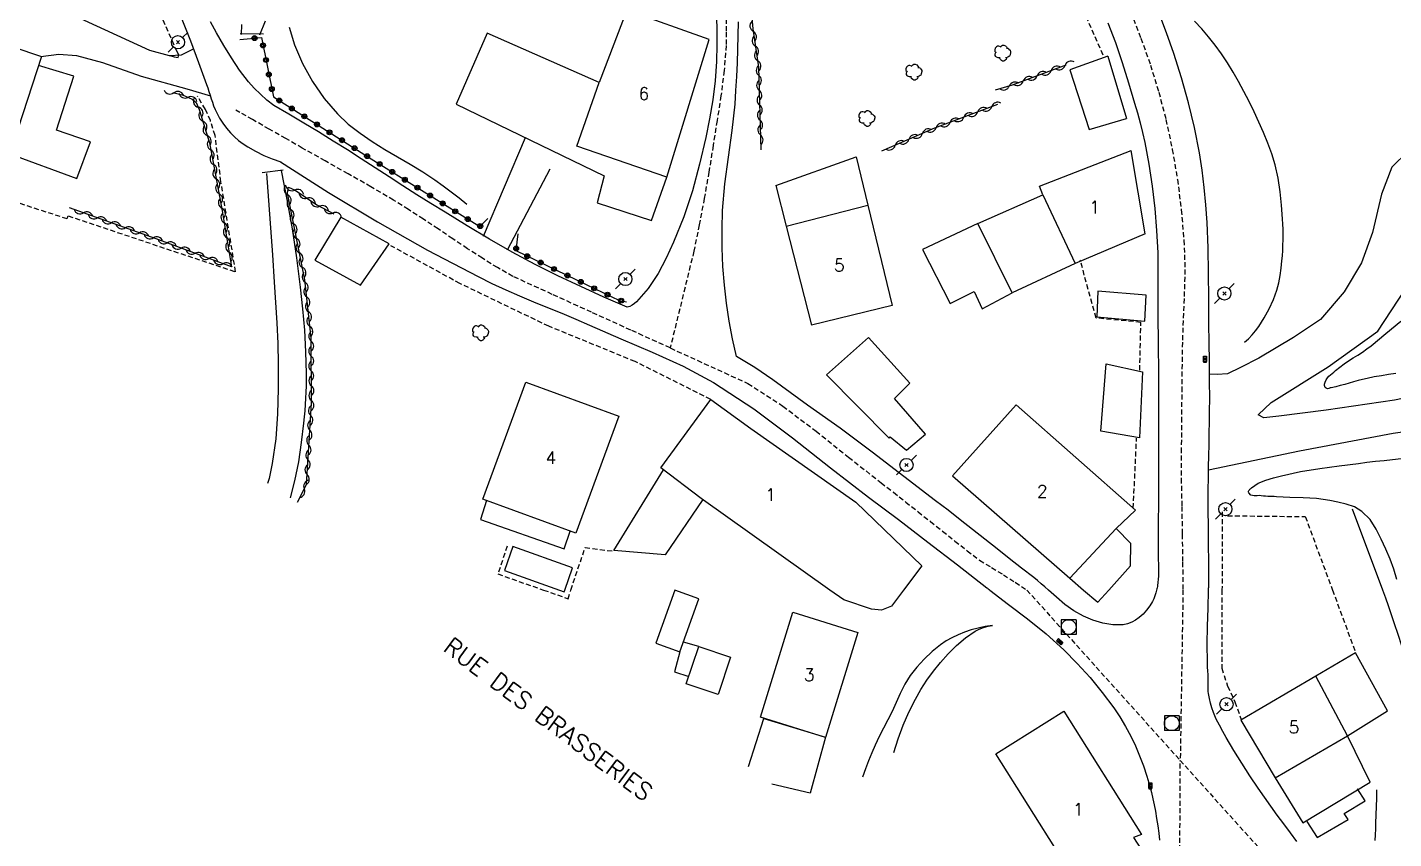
# Model space of a CAD drawing. Header units: millimetres. Extents: x 176000 to 177001, y 163000 to 164001.
# Drawn here: x 176378.6 to 176516.6, y 163645.9 to 163727.8 of the extents above; entities that cross this region are included whole.
import ezdxf
from ezdxf.enums import TextEntityAlignment as Align

# ---------------------------------------------------------------- set-up
doc = ezdxf.new("R2010")
doc.units = ezdxf.units.MM
doc.linetypes.add('DASHED', pattern=[0.75, 0.5, -0.25])
doc.layers.get('0').update_dxf_attribs({"linetype": 'CONTINUOUS'})
for name, color, linetype in [('W0001', 6, 'DASHED'), ('W0008', 7, 'CONTINUOUS'), ('W0014', 7, 'CONTINUOUS'), ('W0017', 7, 'CONTINUOUS'), ('W0071', 7, 'CONTINUOUS'), ('W0101', 7, 'CONTINUOUS'), ('W0104', 1, 'CONTINUOUS'), ('W0112', 1, 'DASHED'), ('W0120', 7, 'CONTINUOUS'), ('W0211', 2, 'CONTINUOUS'), ('W0214', 2, 'CONTINUOUS'), ('W0300', 7, 'CONTINUOUS'), ('W0310', 3, 'CONTINUOUS'), ('W0323', 7, 'CONTINUOUS'), ('W0401', 7, 'CONTINUOUS'), ('W0420', 7, 'CONTINUOUS'), ('W0473', 7, 'CONTINUOUS'), ('W0510', 5, 'CONTINUOUS'), ('W0989', 7, 'CONTINUOUS'), ('W0991', 7, 'CONTINUOUS')]:
    doc.layers.add(name, color=color, linetype=linetype)
doc.styles.get("Standard").update_dxf_attribs({"font": 'romans.shx', "width": 0.85})

# ---------------------------------------------------------------- blocks, each defined once
blk = doc.blocks.new('T473')
for p, q in [((-0.166667, 0.166667), (0.166667, -0.166667)), ((-0.166667, -0.166667), (0.166667, 0.166667)), ((0.500001, 0.500001), (1.000002, 1.000002)), ((-1.000002, -1.000002), (-0.500001, -0.500001))]:
    blk.add_line(p, q)
blk.add_ellipse((0, 0), major_axis=(0.471405, 0.471405), ratio=1, start_param=5.4977871438, end_param=11.780972451)
blk = doc.blocks.new('T401')
for p, q in [((-0.3, 0.3), (0, 0.3)), ((-0.3, -0.25), (-0.3, 0.3)), ((-0.3, 0.15), (0, 0.15)), ((-0.3, 0), (0, 0)), ((0, 0.3), (0, -0.25)), ((-0.3, -0.15), (0, -0.15)), ((-0.3, -0.25), (-0.3, -0.3)), ((-0.3, -0.3), (0, -0.3)), ((0, -0.3), (0, -0.25))]:
    blk.add_line(p, q)
blk = doc.blocks.new('T300')
for p, q in [((-0.8, 0.51), (-0.86, 0.34)), ((-0.86, 0.34), (-0.86, 0.17)), ((-0.86, 0.17), (-0.74, 0.06)), ((-0.69, 0.63), (-0.8, 0.51)), ((-0.8, -0.06), (-0.74, 0.06)), ((-0.74, 0.06), (-0.69, 0.11)), ((-0.57, 0.69), (-0.69, 0.63)), ((-0.46, 0.69), (-0.57, 0.69)), ((-0.29, 0.63), (-0.46, 0.69)), ((-0.29, 0.63), (-0.17, 0.74)), ((-0.23, 0.57), (-0.29, 0.63)), ((-0.17, 0.74), (-0.06, 0.8)), ((-0.06, 0.8), (0.06, 0.8)), ((0.06, 0.8), (0.23, 0.74)), ((0.23, 0.74), (0.34, 0.63)), ((0.34, 0.63), (0.4, 0.51)), ((0.46, 0.46), (0.34, 0.46)), ((0.4, 0.51), (0.4, 0.46)), ((0.57, 0.4), (0.46, 0.46)), ((0.57, 0.4), (0.69, 0.29)), ((0.69, 0.29), (0.74, 0.17)), ((0.74, 0.06), (0.69, -0.17)), ((0.74, 0.17), (0.74, 0.06)), ((-0.8, -0.17), (-0.8, -0.06)), ((-0.8, -0.23), (-0.8, -0.17)), ((-0.74, -0.34), (-0.8, -0.23)), ((-0.69, -0.4), (-0.74, -0.34)), ((-0.51, -0.46), (-0.69, -0.4)), ((-0.4, -0.46), (-0.51, -0.46)), ((-0.4, -0.46), (-0.34, -0.46)), ((-0.34, -0.46), (-0.34, -0.4)), ((-0.34, -0.51), (-0.34, -0.46)), ((-0.29, -0.63), (-0.34, -0.51)), ((-0.17, -0.74), (-0.29, -0.63)), ((-0.06, -0.8), (-0.17, -0.74)), ((0.06, -0.8), (-0.06, -0.8)), ((0.17, -0.74), (0.06, -0.8)), ((0.23, -0.69), (0.17, -0.74)), ((0.29, -0.46), (0.23, -0.46)), ((0.29, -0.63), (0.23, -0.69)), ((0.46, -0.4), (0.29, -0.46)), ((0.34, -0.51), (0.29, -0.63)), ((0.34, -0.51), (0.34, -0.46)), ((0.57, -0.34), (0.46, -0.4)), ((0.63, -0.29), (0.57, -0.34)), ((0.69, -0.17), (0.63, -0.29))]:
    blk.add_line(p, q)
blk = doc.blocks.new('T420')
for p, q in [((0.75, 0.75), (-0.75, 0.75)), ((-0.75, 0.75), (-0.75, -0.75)), ((0.75, 0.75), (0.75, -0.75)), ((0.75, -0.75), (-0.75, -0.75))]:
    blk.add_line(p, q)
blk.add_ellipse((0, 0), major_axis=(-0.53, 0.53), ratio=1, start_param=3.926991, end_param=10.210176)
blk = doc.blocks.new('t310o')
at = {"color": 0, "linetype": 'Continuous'}
for centre, start, end in [((-0.5, 0.38), 216.8699, 323.1304), ((0.5, -0.37), 36.8699, 143.1303)]:
    blk.add_arc(centre, 0.625, start, end, dxfattribs=at)
blk = doc.blocks.new('t323o')
at = {"color": 0, "linetype": 'Continuous'}
for radius in [0.25, 0.15]:
    blk.add_circle((0, 0), radius, dxfattribs=at)

msp = doc.modelspace()

# ---------------------------------------------------------------- linework, layer by layer
at = {"layer": 'W0001'}
for points in [[(176449.19, 163728.71), (176449.22, 163727.36), (176449.19, 163726.01), (176449.01, 163723.47), (176448.68, 163720.94), (176448.29, 163718.42), (176447.89, 163715.91), (176447.46, 163713.23), (176446.99, 163710.56), (176446.49, 163707.89), (176445.94, 163705.23), (176443.55, 163695.45)], [(176490.08, 163729.4), (176491.11, 163726.74), (176492.07, 163724.04), (176492.91, 163721.3), (176493.64, 163718.53), (176494.28, 163715.51), (176494.8, 163712.47), (176495.19, 163709.4), (176495.45, 163706.33), (176495.52, 163704.86), (176495.54, 163703.38), (176495.52, 163701.91), (176495.47, 163700.44), (176495.41, 163698.97), (176495.35, 163697.5), (176495.3, 163696.03), (176495.27, 163694.56), (176495.24, 163691.49), (176495.21, 163688.41), (176495.19, 163685.33), (176495.18, 163682.26), (176495.24, 163679.44), (176495.28, 163676.63), (176495.32, 163673.81), (176495.36, 163671)], [(176443.55, 163695.45), (176439.57, 163697.26), (176435.6, 163699.06), (176431.63, 163700.87), (176427.66, 163702.68), (176426.1, 163703.57), (176424.57, 163704.51), (176423.07, 163705.48), (176421.58, 163706.48), (176420.1, 163707.48), (176418.61, 163708.47), (176417.11, 163709.45), (176415.59, 163710.39), (176413.3, 163711.74), (176411, 163713.05), (176408.69, 163714.35), (176406.38, 163715.65), (176404.71, 163716.61), (176403.03, 163717.56), (176401.36, 163718.52), (176399.68, 163719.47)], [(176443.55, 163695.45), (176451.4, 163691.87), (176454.93, 163689.58), (176458.29, 163687.05), (176461.57, 163684.42), (176464.85, 163681.83), (176466.11, 163680.87), (176467.35, 163679.89), (176468.6, 163678.91), (176469.84, 163677.92), (176471.07, 163676.94), (176472.31, 163675.95), (176473.56, 163674.97), (176474.81, 163674), (176476.02, 163673.28), (176477.22, 163672.53), (176478.41, 163671.78), (176479.58, 163671)], [(176479.58, 163671), (176495.08, 163653.78)], [(176495.36, 163671), (176495.08, 163653.78)], [(176495.03, 163638.71), (176495.08, 163653.78)], [(176495.08, 163653.78), (176512.31, 163634.63)]]:
    msp.add_lwpolyline(points, dxfattribs=at)
at = {"layer": 'W0008'}
for points in [[(176448.18, 163729.48), (176448.25, 163727.78), (176448.27, 163726.08), (176448.22, 163724.38), (176448.08, 163722.44), (176447.85, 163720.52), (176447.53, 163718.6), (176447.15, 163716.7), (176446.52, 163714.01), (176445.8, 163711.34), (176444.94, 163708.7), (176443.89, 163706.13), (176443.15, 163704.54), (176442.32, 163702.96), (176441.34, 163701.46), (176440.16, 163700.11), (176439.94, 163699.93), (176439.71, 163699.77), (176439.46, 163699.65), (176439.2, 163699.56)], [(176497.95, 163671), (176497.95, 163671.1), (176497.95, 163671.2), (176497.96, 163671.3), (176497.96, 163671.41), (176497.96, 163671.51), (176497.96, 163671.61), (176497.96, 163671.71), (176497.96, 163671.81), (176497.96, 163672.98), (176497.96, 163674.15), (176497.95, 163675.31), (176497.94, 163676.48), (176497.93, 163677.65), (176497.92, 163678.82), (176497.92, 163679.99), (176497.92, 163681.15), (176497.93, 163682.29), (176497.95, 163683.43), (176497.97, 163684.57), (176497.99, 163685.71), (176498.01, 163686.85), (176498.03, 163687.99), (176498.05, 163689.13), (176498.06, 163690.27), (176498.05, 163692.18), (176498.03, 163694.09), (176498.01, 163695.99), (176497.98, 163697.9), (176497.96, 163700.46), (176497.95, 163703.02), (176497.91, 163705.58), (176497.8, 163708.14), (176497.67, 163709.91), (176497.51, 163711.67), (176497.31, 163713.43), (176497.03, 163715.18), (176496.51, 163717.72), (176495.91, 163720.23), (176495.21, 163722.73), (176494.44, 163725.2), (176493.71, 163727.29), (176492.92, 163729.36)], [(176450.24, 163694.58), (176449.84, 163696.36), (176449.5, 163698.16), (176449.23, 163699.97), (176449.02, 163701.79), (176448.88, 163703.68), (176448.8, 163705.57), (176448.8, 163707.46), (176448.85, 163709.35), (176449.07, 163712.05), (176449.44, 163714.73), (176449.82, 163717.41), (176450.1, 163720.1), (176450.19, 163721.48), (176450.27, 163722.87), (176450.34, 163724.25), (176450.39, 163725.64), (176450.43, 163727.02), (176450.45, 163728.41)], [(176487.77, 163728.31), (176488.55, 163726.31), (176489.23, 163724.28), (176489.86, 163722.24), (176490.47, 163720.18), (176490.75, 163719.2), (176491.02, 163718.21), (176491.26, 163717.21), (176491.49, 163716.21)], [(176439.2, 163699.56), (176436.86, 163700.6), (176434.53, 163701.65), (176432.2, 163702.73), (176429.91, 163703.88), (176427.59, 163705.13), (176425.31, 163706.44), (176423.05, 163707.79), (176420.8, 163709.16), (176419.37, 163710.04), (176417.96, 163710.93), (176416.55, 163711.84), (176415.15, 163712.75), (176413.74, 163713.66), (176412.34, 163714.57), (176410.93, 163715.47), (176409.51, 163716.36), (176408.01, 163717.28), (176406.52, 163718.18), (176405.01, 163719.08), (176403.5, 163719.96)], [(176404.17, 163714.27), (176409.04, 163711.15), (176413.99, 163708.18), (176419.03, 163705.35), (176424.15, 163702.66), (176425.53, 163701.98), (176426.93, 163701.34), (176428.34, 163700.73), (176429.75, 163700.13), (176431.17, 163699.55), (176432.59, 163698.96), (176434.01, 163698.36), (176435.41, 163697.74), (176438.56, 163696.38), (176441.73, 163695.04), (176444.87, 163693.61), (176447.91, 163691.98), (176452.01, 163689.32), (176455.92, 163686.38), (176459.75, 163683.35), (176463.59, 163680.37), (176466.6, 163678.11), (176469.59, 163675.83), (176472.58, 163673.54), (176475.55, 163671.23), (176475.62, 163671.17), (176475.69, 163671.11), (176475.77, 163671.06), (176475.84, 163671)], [(176492.85, 163695.77), (176492.87, 163693), (176492.89, 163690.22), (176492.9, 163687.45), (176492.9, 163684.67), (176492.89, 163682.32), (176492.88, 163679.97), (176492.86, 163677.61), (176492.84, 163675.26), (176492.86, 163674.32), (176492.89, 163673.37), (176492.88, 163672.41), (176492.79, 163671.47), (176492.77, 163671.35), (176492.75, 163671.23), (176492.72, 163671.12), (176492.7, 163671)], [(176481.76, 163671), (176481.4, 163671.32), (176481.04, 163671.64), (176480.67, 163671.95), (176480.29, 163672.25), (176479.05, 163673.22), (176477.81, 163674.19), (176476.58, 163675.17), (176475.34, 163676.14), (176474.1, 163677.11), (176472.86, 163678.08), (176471.62, 163679.05), (176470.37, 163680.01), (176467.16, 163682.46), (176463.95, 163684.92), (176460.72, 163687.34), (176457.43, 163689.69), (176455.67, 163690.96), (176453.91, 163692.23), (176452.11, 163693.47), (176450.24, 163694.58)], [(176475.84, 163671), (176477.74, 163669.54), (176479.65, 163668.08), (176481.53, 163666.57), (176483.31, 163664.96), (176484.68, 163663.58), (176485.98, 163662.15), (176487.21, 163660.66), (176488.37, 163659.1), (176488.99, 163658.18), (176489.55, 163657.22), (176490.08, 163656.24), (176490.56, 163655.24), (176490.98, 163654.24), (176491.36, 163653.23), (176491.7, 163652.2), (176492.01, 163651.17), (176492.18, 163650.54), (176492.32, 163649.91), (176492.45, 163649.28), (176492.57, 163648.64), (176492.69, 163647.91), (176492.81, 163647.18), (176492.91, 163646.45), (176492.99, 163645.71)], [(176492.7, 163671), (176492.62, 163670.7), (176492.53, 163670.41), (176492.42, 163670.12), (176492.28, 163669.85), (176492, 163669.39), (176491.69, 163668.96), (176491.33, 163668.57), (176490.92, 163668.22), (176490.57, 163667.96), (176490.19, 163667.74), (176489.77, 163667.57), (176489.33, 163667.48), (176488.28, 163667.47), (176487.25, 163667.64), (176486.26, 163667.95), (176485.32, 163668.34), (176484.33, 163668.89), (176483.43, 163669.54), (176482.58, 163670.26), (176481.76, 163671)], [(176506.87, 163645.58), (176506.21, 163646.48), (176505.54, 163647.37), (176504.88, 163648.26), (176504.23, 163649.15), (176503.58, 163650.06), (176502.95, 163650.97), (176502.11, 163652.23), (176501.29, 163653.5), (176500.49, 163654.78), (176499.73, 163656.09), (176499.38, 163656.7), (176499.04, 163657.33), (176498.72, 163657.96), (176498.45, 163658.62), (176498.28, 163659.09), (176498.14, 163659.57), (176498.03, 163660.05), (176497.94, 163660.55), (176497.92, 163660.75), (176497.91, 163660.95), (176497.91, 163661.15), (176497.91, 163661.35), (176497.91, 163661.55), (176497.92, 163661.75), (176497.92, 163661.95), (176497.91, 163662.15), (176497.9, 163662.34), (176497.89, 163662.54), (176497.88, 163662.73), (176497.86, 163662.92), (176497.85, 163663.12), (176497.83, 163663.31), (176497.82, 163663.51), (176497.82, 163663.7), (176497.81, 163665.53), (176497.85, 163667.35), (176497.91, 163669.18), (176497.95, 163671)]]:
    msp.add_lwpolyline(points, dxfattribs=at)
at = {"layer": 'W0014'}
msp.add_lwpolyline([(176491.49, 163716.21), (176491.9, 163714.01), (176492.23, 163711.79), (176492.5, 163709.56), (176492.7, 163707.33), (176492.81, 163705.07), (176492.83, 163702.8), (176492.82, 163700.54), (176492.82, 163698.28), (176492.83, 163697.65), (176492.84, 163697.02), (176492.84, 163696.4), (176492.85, 163695.77)], dxfattribs=at)
at = {"layer": 'W0017'}
for points in [[(176395.35, 163725.64), (176394.14, 163725.02), (176392.96, 163724.98), (176390.97, 163725.49), (176384.37, 163728.53), (176379.77, 163731.18), (176375.35, 163734.5), (176372.37, 163738.47), (176371.11, 163740.35)], [(176379.95, 163724.89), (176381.77, 163725.14), (176383.58, 163724.99), (176386.19, 163724.28), (176390.09, 163722.93), (176394.71, 163721.62), (176397.11, 163720.93)], [(176424.69, 163706.74), (176428.94, 163716.71)], [(176523.08, 163716.73), (176519.48, 163715.8), (176518.1, 163715.35), (176516.45, 163713.73), (176515.41, 163710.98), (176514.52, 163707.13), (176513.38, 163704.04), (176511.64, 163701.11), (176509.24, 163698.32), (176506.54, 163696.51), (176503.01, 163694.42), (176501.18, 163693.48), (176499.85, 163692.83), (176498.81, 163692.76), (176498.04, 163692.82)], [(176431.38, 163713.52), (176427.08, 163705.34)], [(176543.17, 163689.93), (176542.65, 163692.36), (176542.22, 163693.69), (176541.39, 163694.69), (176539.98, 163694.58), (176532.37, 163693.35), (176525.18, 163691.93), (176516.74, 163690.18), (176509.82, 163689.16), (176505.06, 163688.57), (176503.52, 163688.4), (176502.94, 163688.69), (176504.26, 163689.96), (176510.04, 163693.55), (176515.04, 163697.16), (176517.82, 163701.37), (176519.43, 163705.22), (176520.61, 163709.02), (176521.11, 163710.97), (176522.72, 163712.3), (176523.88, 163713.2)], [(176497.94, 163683.13), (176507.14, 163685.05), (176516.58, 163686.84), (176522.6, 163687.69), (176527.9, 163688.77), (176533.64, 163689.35), (176536.98, 163689.14), (176537.92, 163688.61), (176539.95, 163686.77), (176540.33, 163686.02)]]:
    msp.add_lwpolyline(points, dxfattribs=at)
at = {"layer": 'W0071'}
for points in [[(176394.22, 163728.67), (176395.07, 163726.48), (176395.88, 163724.28), (176396.69, 163722.08), (176396.82, 163721.72), (176396.94, 163721.36), (176397.06, 163721), (176397.17, 163720.63), (176397.29, 163720.27), (176397.42, 163719.91), (176397.57, 163719.55), (176397.73, 163719.2), (176398.03, 163718.67), (176398.36, 163718.15), (176398.73, 163717.65), (176399.13, 163717.18), (176399.53, 163716.78), (176399.95, 163716.42), (176400.4, 163716.08), (176400.87, 163715.77), (176401.66, 163715.32), (176402.49, 163714.91), (176403.33, 163714.56), (176404.2, 163714.26)], [(176403.5, 163719.96), (176402.81, 163720.5), (176402.15, 163721.08), (176401.53, 163721.69), (176400.95, 163722.35), (176400.04, 163723.52), (176399.21, 163724.76), (176398.45, 163726.02), (176397.7, 163727.3), (176397.09, 163728.4)]]:
    msp.add_lwpolyline(points, dxfattribs=at)
at = {"layer": 'W0101'}
for points in [[(176447.49, 163726.62), (176439.17, 163729.57), (176436.37, 163722.27)], [(176443.22, 163712.72), (176447.5, 163726.62)], [(176443.22, 163712.72), (176434.13, 163715.85), (176436.37, 163722.27)], [(176481.19, 163710.93), (176480.86, 163711.79), (176490.12, 163715.39)], [(176491.54, 163707), (176490.12, 163715.39)], [(176481.19, 163710.93), (176484.47, 163703.97)], [(176455.28, 163707.75), (176463.52, 163709.88)], [(176463.52, 163709.88), (176465.98, 163699.74), (176457.82, 163697.75)], [(176455.28, 163707.75), (176457.82, 163697.75)], [(176491.54, 163707), (176484.48, 163703.97)], [(176459.69, 163671), (176446.68, 163680.26), (176442.62, 163683.33), (176447.64, 163690.25)], [(176447.64, 163690.25), (176451.71, 163687.32), (176462.29, 163679.86), (176468.96, 163673.45)], [(176483.94, 163672.2), (176488.61, 163677.22), (176490.56, 163679.06), (176478.5, 163689.71), (176472.06, 163682.52)], [(176472.06, 163682.52), (176483.94, 163672.2)], [(176468.96, 163673.45), (176467.12, 163671)], [(176467.12, 163671), (176465.92, 163669.38), (176464.9, 163668.95), (176463.9, 163669.06), (176461.1, 163670), (176459.69, 163671)], [(176511.98, 163656.27), (176508.78, 163662.29), (176501.22, 163657.86)], [(176492.5, 163642.65), (176486.24, 163638.9), (176476.44, 163654.46), (176483.33, 163658.77)], [(176483.33, 163658.77), (176491.16, 163646.31), (176490.37, 163645.98), (176492.5, 163642.65)], [(176501.22, 163657.86), (176504.66, 163652.01)], [(176504.66, 163652.01), (176511.98, 163656.27)]]:
    msp.add_lwpolyline(points, dxfattribs=at)
for points in [[(176380.04, 163724.89), (176375.33, 163710.53), (176366.73, 163713.31), (176371.42, 163727.78)], [(176438.36, 163688.55), (176434.02, 163676.74), (176424.63, 163680.19), (176428.97, 163692)], [(176462.52, 163666.72), (176459.25, 163656.11), (176452.68, 163658.14), (176455.95, 163668.75)]]:
    msp.add_lwpolyline(points, close=True, dxfattribs=at)
at = {"layer": 'W0104'}
for points in [[(176436.37, 163722.27), (176425.05, 163727.27), (176421.94, 163720.1), (176436.89, 163712.86), (176436.18, 163710.13), (176441.66, 163708.33)], [(176487.75, 163724.92), (176483.92, 163723.56), (176485.89, 163717.53), (176489.66, 163718.65)], [(176487.75, 163724.92), (176489.66, 163718.65)], [(176376.83, 163715.08), (176383.59, 163712.56), (176384.99, 163716.28), (176381.55, 163717.46), (176383.3, 163722.9), (176379.74, 163723.99)], [(176454.23, 163711.88), (176462.33, 163714.76), (176463.52, 163709.88)], [(176441.66, 163708.33), (176443.22, 163712.72)], [(176454.23, 163711.87), (176455.28, 163707.75)], [(176484.48, 163703.97), (176484.47, 163703.97), (176478.11, 163701.03), (176474.64, 163708.02), (176481.19, 163710.93)], [(176410.27, 163708.67), (176407.66, 163704.33), (176412.26, 163701.8), (176415.15, 163705.98)], [(176415.15, 163705.98), (176410.27, 163708.67)], [(176474.64, 163708.02), (176469.04, 163705.39), (176471.82, 163699.93), (176474.27, 163701.15), (176475.06, 163699.42), (176478.11, 163701.03)], [(176491.64, 163700.79), (176486.77, 163701.19), (176486.66, 163698.61), (176491.52, 163698.17)], [(176491.52, 163698.17), (176491.64, 163700.79)], [(176490.95, 163686.38), (176487.06, 163687.06), (176487.6, 163693.84), (176491.28, 163693.03)], [(176491.28, 163693.03), (176490.95, 163686.38)], [(176446.85, 163680.14), (176443.04, 163674.54), (176437.84, 163674.99), (176442.88, 163683.13)], [(176425, 163680.05), (176424.37, 163678.13), (176432.84, 163675.17), (176433.45, 163676.95)], [(176487.86, 163671), (176490.05, 163673.43), (176490.1, 163675.69), (176488.61, 163677.22)], [(176432.89, 163671), (176433.69, 163673.25), (176427.66, 163675.39), (176426.8, 163672.97)], [(176426.8, 163672.97), (176432.35, 163671)], [(176483.94, 163672.2), (176485.32, 163671)], [(176432.35, 163671), (176432.83, 163670.83), (176432.89, 163671)], [(176485.32, 163671), (176486.75, 163669.76), (176487.86, 163671)], [(176446.44, 163665.29), (176444.89, 163665.73)], [(176444.54, 163664.76), (176443.98, 163662.74), (176445.42, 163662.25)], [(176511.98, 163656.27), (176516.03, 163658.8), (176512.78, 163664.64), (176508.78, 163662.29)], [(176451.46, 163653.16), (176453.02, 163658.03), (176459.24, 163656.12)], [(176459.24, 163656.12), (176457.68, 163650.49), (176453.81, 163651.37)], [(176507.48, 163647.47), (176514.26, 163651.59), (176511.98, 163656.27)], [(176504.66, 163652.01), (176504.67, 163652.02), (176507.46, 163647.47)], [(176508.92, 163645.99), (176512.04, 163647.82), (176511.65, 163648.42), (176513.76, 163649.71), (176512.98, 163650.9), (176512.99, 163650.89)], [(176507.88, 163647.62), (176508.92, 163645.99)]]:
    msp.add_lwpolyline(points, dxfattribs=at)
for points in [[(176459.33, 163692.75), (176465.66, 163686.35), (176465.77, 163686.49), (176467.42, 163685.14), (176469.33, 163686.75), (176466.2, 163690.34), (176467.76, 163691.89), (176463.57, 163696.51)], [(176444.02, 163671), (176442.1, 163665.63), (176444.54, 163664.76), (176446.46, 163670.12)], [(176445.17, 163661.52), (176446.44, 163665.29), (176449.65, 163664.2), (176448.38, 163660.44)]]:
    msp.add_lwpolyline(points, close=True, dxfattribs=at)
at = {"layer": 'W0112'}
for points in [[(176487.28, 163725.04), (176485.08, 163730.07), (176482.15, 163735.76), (176478.98, 163740.75), (176477.19, 163743.39), (176476.05, 163744.73)], [(176393.01, 163725), (176393.44, 163724.88), (176393.85, 163724.81), (176393.9, 163725.06), (176393.72, 163725.36), (176391.43, 163730.65)], [(176377.84, 163710.07), (176382.62, 163708.52), (176382.71, 163708.8), (176399.64, 163703.14), (176398.16, 163712.24), (176397.57, 163716.91), (176397.09, 163718.43), (176396.6, 163719.55), (176395.78, 163720.9)], [(176447.64, 163690.25), (176440, 163694.08), (176431.28, 163697.65), (176422.31, 163701.96), (176415.32, 163705.78)], [(176490.99, 163693.2), (176491.1, 163698.04), (176486.58, 163698.48), (176484.98, 163704.32)], [(176490.34, 163679.26), (176490.67, 163686.33)], [(176499.33, 163678.9), (176499.3, 163671)], [(176499.86, 163678.5), (176507.72, 163678.42), (176510.46, 163671)], [(176427.08, 163675.42), (176426.15, 163672.62), (176430.74, 163671)], [(176433.52, 163671), (176434.95, 163675.28), (176437.7, 163674.94)], [(176430.74, 163671), (176433.23, 163670.12), (176433.52, 163671)], [(176499.3, 163671), (176499.27, 163663.09), (176499.87, 163661.3), (176500.6, 163659.69), (176501.24, 163657.92)], [(176510.46, 163671), (176512.79, 163664.71)]]:
    msp.add_lwpolyline(points, dxfattribs=at)
at = {"layer": 'W0120'}
for points in [[(176400.09, 163727.22), (176402.46, 163727.19)], [(176404.44, 163713.43), (176402.31, 163713.14)]]:
    msp.add_lwpolyline(points, dxfattribs=at)
at = {"layer": 'W0211'}
for points in [[(176501.57, 163696.04), (176501.98, 163696.39), (176502.35, 163696.78), (176502.7, 163697.19), (176503.02, 163697.62), (176503.57, 163698.49), (176504.06, 163699.4), (176504.49, 163700.34), (176504.84, 163701.3), (176505.04, 163702.03), (176505.18, 163702.76), (176505.28, 163703.5), (176505.36, 163704.24), (176505.41, 163704.77), (176505.44, 163705.31), (176505.46, 163705.84), (176505.47, 163706.37), (176505.48, 163706.91), (176505.47, 163707.44), (176505.45, 163707.97), (176505.42, 163708.51), (176505.32, 163709.87), (176505.17, 163711.24), (176504.96, 163712.6), (176504.67, 163713.94), (176504.34, 163715.06), (176503.94, 163716.15), (176503.49, 163717.22), (176503.02, 163718.28), (176502.55, 163719.32), (176502.05, 163720.35), (176501.52, 163721.36), (176500.97, 163722.36), (176500.42, 163723.31), (176499.85, 163724.25), (176499.25, 163725.16), (176498.61, 163726.05), (176497.94, 163726.88), (176497.25, 163727.69), (176496.51, 163728.46)], [(176516.86, 163692.88), (176516.13, 163692.77), (176515.41, 163692.65), (176514.68, 163692.52), (176513.96, 163692.37), (176513.5, 163692.27), (176513.05, 163692.15), (176512.6, 163692.03), (176512.15, 163691.9), (176511.7, 163691.77), (176511.25, 163691.65), (176510.79, 163691.54), (176510.34, 163691.44), (176510.23, 163691.41), (176510.11, 163691.36), (176509.97, 163691.34), (176509.84, 163691.38), (176509.74, 163691.45), (176509.68, 163691.55), (176509.65, 163691.66), (176509.65, 163691.78), (176509.71, 163692.01), (176509.81, 163692.23), (176509.95, 163692.43), (176510.1, 163692.6), (176510.27, 163692.75), (176510.44, 163692.88), (176510.61, 163693.02), (176510.77, 163693.16), (176511.19, 163693.52), (176511.63, 163693.85), (176512.09, 163694.16), (176512.55, 163694.45), (176513.02, 163694.74), (176513.48, 163695.03), (176513.94, 163695.35), (176514.37, 163695.68), (176515.87, 163696.91), (176517.37, 163698.17)], [(176516.97, 163672.05), (176516.65, 163673.09), (176516.28, 163674.13), (176515.85, 163675.13), (176515.39, 163676.14), (176514.89, 163677.15), (176514.26, 163678.11), (176513.44, 163678.93), (176512.69, 163679.39), (176511.86, 163679.68), (176511.02, 163679.87), (176510.19, 163680.03), (176508.85, 163680.23), (176507.5, 163680.31), (176506.14, 163680.35), (176504.8, 163680.42), (176504.58, 163680.43), (176504.36, 163680.44), (176504.15, 163680.45), (176503.93, 163680.46), (176503.71, 163680.47), (176503.49, 163680.49), (176503.27, 163680.51), (176503.06, 163680.54), (176502.84, 163680.53), (176502.55, 163680.5), (176502.23, 163680.58), (176502.01, 163680.81), (176501.99, 163680.9), (176501.99, 163680.98), (176502.02, 163681.06), (176502.07, 163681.13), (176502.11, 163681.18), (176502.17, 163681.23), (176502.22, 163681.27), (176502.27, 163681.31), (176502.96, 163681.79), (176503.73, 163682.11), (176504.52, 163682.33), (176505.3, 163682.53), (176507.22, 163682.98), (176509.17, 163683.29), (176511.13, 163683.53), (176513.08, 163683.78), (176513.94, 163683.9), (176514.8, 163684), (176515.67, 163684.1), (176516.53, 163684.2), (176517.39, 163684.29)], [(176466.16, 163654.58), (176466.59, 163655.97), (176467.09, 163657.33), (176467.67, 163658.67), (176468.33, 163659.97), (176468.88, 163660.95), (176469.49, 163661.89), (176470.15, 163662.8), (176470.86, 163663.67), (176471.65, 163664.54), (176472.47, 163665.39), (176473.37, 163666.16), (176474.36, 163666.83), (176474.77, 163667.04), (176475.21, 163667.21), (176475.66, 163667.34), (176476.12, 163667.41)]]:
    msp.add_lwpolyline(points, dxfattribs=at)
at = {"layer": 'W0214'}
for points in [[(176476.11, 163667.41), (176475.38, 163667.3), (176474.67, 163667.16), (176473.96, 163666.96), (176473.27, 163666.73), (176472.64, 163666.47), (176472.02, 163666.18), (176471.43, 163665.85), (176470.87, 163665.47), (176470.01, 163664.78), (176469.21, 163664.02), (176468.47, 163663.21), (176467.8, 163662.35), (176467.25, 163661.48), (176466.8, 163660.56), (176466.39, 163659.63), (176465.96, 163658.72), (176465.53, 163657.88), (176465.09, 163657.04), (176464.67, 163656.19), (176464.27, 163655.33), (176463.92, 163654.54), (176463.58, 163653.73), (176463.27, 163652.92), (176462.97, 163652.1)], [(176514.78, 163645.69), (176514.81, 163646.28), (176514.84, 163646.86), (176514.86, 163647.44), (176514.89, 163648.28), (176514.92, 163649.13), (176514.94, 163649.97), (176514.96, 163650.81)]]:
    msp.add_lwpolyline(points, dxfattribs=at)
at = {"layer": 'W0300'}
for points in [[(176405.04, 163727.87), (176405.59, 163726.09), (176406.41, 163724.19), (176407.41, 163722.38), (176408.58, 163720.67), (176409.93, 163719.1), (176411.03, 163718.07), (176412.21, 163717.14), (176413.45, 163716.3), (176414.73, 163715.52), (176416.01, 163714.78), (176417.29, 163714.03), (176418.56, 163713.26), (176419.78, 163712.43), (176420.6, 163711.83), (176421.41, 163711.22), (176422.22, 163710.61), (176423.01, 163709.98)], [(176515.56, 163671), (176512.47, 163679.17)], [(176520.45, 163645.65), (176520.44, 163646.37), (176520.41, 163647.09), (176520.33, 163648.9), (176520.24, 163650.72), (176520.13, 163652.54), (176519.94, 163654.35), (176519.66, 163656.24), (176519.31, 163658.13), (176518.91, 163660), (176518.46, 163661.86), (176518.07, 163663.35), (176517.63, 163664.83), (176517.16, 163666.31), (176516.67, 163667.77), (176516.4, 163668.58), (176516.12, 163669.39), (176515.84, 163670.19), (176515.56, 163671)]]:
    msp.add_lwpolyline(points, dxfattribs=at)
at = {"layer": 'W0310'}
for points in [[(176450.2, 163745.73), (176451.15, 163736.07), (176451.89, 163727.71), (176452.48, 163723.82), (176452.7, 163715.48)], [(176483.52, 163724.03), (176478.11, 163722.01), (176476.37, 163721.5)], [(176393.31, 163721.26), (176394.34, 163720.99), (176395.24, 163720.58), (176395.64, 163720.25), (176395.96, 163719.55), (176396.99, 163716.17), (176398.3, 163709.32), (176399.21, 163703.65)], [(176476.62, 163720.05), (176470.26, 163717.66), (176464.9, 163715.33)], [(176405.89, 163679.88), (176406.81, 163681.65), (176407.3, 163689.87), (176407.29, 163696.44), (176406.65, 163702.35), (176404.87, 163711.09), (176404.99, 163711.71), (176405.67, 163711.38), (176407.85, 163709.92), (176409.58, 163709.02)], [(176399.21, 163703.65), (176391.62, 163706.49), (176382.85, 163709.61)]]:
    msp.add_lwpolyline(points, dxfattribs=at)
at = {"layer": 'W0323'}
for points in [[(176400.07, 163726.62), (176402.25, 163726.82), (176403.46, 163720.83), (176413.08, 163714.74), (176424.3, 163707.71), (176425.14, 163708.52)], [(176428.17, 163706.99), (176427.96, 163705.29), (176435.06, 163701.87), (176438.44, 163700.26), (176439.12, 163700.1)]]:
    msp.add_lwpolyline(points, dxfattribs=at)
at = {"layer": 'W0510'}
for points in [[(176402.09, 163727.08), (176402.65, 163728.5)], [(176400.23, 163728.12), (176400.2, 163727.11)], [(176405.18, 163680.32), (176405.64, 163682.03), (176406.02, 163683.96), (176406.3, 163685.91), (176406.54, 163687.86), (176406.61, 163688.48), (176406.67, 163689.11), (176406.71, 163689.74), (176406.75, 163690.37), (176406.77, 163691), (176406.79, 163691.62), (176406.8, 163692.25), (176406.8, 163692.88), (176406.74, 163695.06), (176406.62, 163697.24), (176406.44, 163699.41), (176406.21, 163701.58), (176405.83, 163704.55), (176405.38, 163707.5), (176404.86, 163710.45), (176404.27, 163713.39)], [(176402.76, 163713.08), (176402.98, 163710.34), (176403.18, 163707.6), (176403.37, 163704.86), (176403.55, 163702.11), (176403.68, 163700.05), (176403.82, 163697.98), (176403.92, 163695.92), (176403.95, 163693.85), (176403.93, 163691.33), (176403.87, 163688.8), (176403.69, 163686.28), (176403.34, 163683.77), (176403.02, 163682.27), (176402.88, 163681.77)]]:
    msp.add_lwpolyline(points, dxfattribs=at)

# ---------------------------------------------------------------- block references
at = {"layer": 'W0300'}
for p in [(176477.2, 163725.24), (176468.23, 163723.31), (176463.47, 163718.63), (176424.44, 163696.99)]:
    msp.add_blockref('T300', p, dxfattribs=at)
at = {"layer": 'W0310'}
for p, rotation in [((176451.93, 163727.44), 278.6331180068865), ((176452.15, 163725.95), 278.6331180068865), ((176452.38, 163724.47), 278.6331180068865), ((176483.44, 163724), 200.4468684998779), ((176452.5, 163722.98), 271.5112301573286), ((176479.22, 163722.43), 200.4468684998779), ((176480.62, 163722.95), 200.4468684998779), ((176482.03, 163723.47), 200.4468684998779), ((176393.4, 163721.23), 345.4289070948016), ((176452.54, 163721.48), 271.5112301573286), ((176477.81, 163721.92), 196.3344807040876), ((176394.82, 163720.77), 335.43584782249), ((176395.86, 163719.78), 294.7699497922343), ((176452.58, 163719.98), 271.5112301573286), ((176476.03, 163719.83), 200.6477909958276), ((176396.33, 163718.36), 286.8823616728639), ((176452.62, 163718.48), 271.5112301573286), ((176471.82, 163718.24), 200.6477909958276), ((176473.22, 163718.77), 200.6477909958276), ((176474.62, 163719.3), 200.6477909958276), ((176396.76, 163716.92), 286.8823616728639), ((176452.66, 163716.98), 271.5112301573286), ((176469.03, 163717.12), 203.4265924797232), ((176470.41, 163717.71), 200.6477909958276), ((176397.12, 163715.47), 280.8085245739886), ((176466.28, 163715.93), 203.4265924797232), ((176467.66, 163716.53), 203.4265924797232), ((176397.4, 163713.99), 280.8085245739886), ((176397.69, 163712.52), 280.8085245739886), ((176397.97, 163711.05), 280.8085245739886), ((176404.9, 163710.92), 101.5027534749899), ((176405.62, 163711.4), 334.3075762874367), ((176398.25, 163709.57), 280.8085245739886), ((176405.2, 163709.46), 101.5027534749899), ((176406.87, 163710.58), 326.0913400562072), ((176384.27, 163709.1), 160.4120450352067), ((176385.68, 163708.6), 160.4120450352067), ((176398.49, 163708.09), 279.1080111594687), ((176408.13, 163709.77), 332.5798514270152), ((176409.46, 163709.08), 332.5798514270152), ((176387.09, 163708.1), 160.4120450352067), ((176388.5, 163707.6), 160.4120450352067), ((176405.5, 163707.99), 101.5027534749899), ((176389.92, 163707.09), 160.4120450352067), ((176391.33, 163706.59), 160.4120450352067), ((176392.74, 163706.07), 159.502721359738), ((176398.73, 163706.61), 279.1080111594687), ((176405.8, 163706.52), 101.5027534749899), ((176394.14, 163705.54), 159.502721359738), ((176395.55, 163705.02), 159.502721359738), ((176396.95, 163704.49), 159.502721359738), ((176398.97, 163705.13), 279.1080111594687), ((176406.1, 163705.05), 101.5027534749899), ((176398.36, 163703.97), 159.502721359738), ((176406.4, 163703.58), 101.5027534749899), ((176406.67, 163702.1), 96.21449658842701), ((176406.84, 163700.61), 96.21449658842701), ((176407, 163699.12), 96.21449658842701), ((176407.16, 163697.63), 96.21449658842701), ((176407.29, 163696.14), 90.0697665159303), ((176407.29, 163694.64), 90.0697665159303), ((176407.29, 163693.14), 90.0697665159303), ((176407.3, 163691.64), 90.0697665159303), ((176407.3, 163690.14), 90.0697665159303), ((176407.23, 163688.64), 86.63231427378018), ((176407.14, 163687.14), 86.63231427378018), ((176407.05, 163685.64), 86.63231427378018), ((176406.96, 163684.15), 86.63231427378018), ((176406.87, 163682.65), 86.63231427378018), ((176406.58, 163681.21), 62.32152652932452)]:
    msp.add_blockref('t310o', p, dxfattribs=dict(at, rotation=rotation))
at = {"layer": 'W0323'}
for p, rotation in [((176401.56, 163726.76), 5.068577383373663), ((176402.41, 163726.02), 281.4424676138694), ((176402.71, 163724.55), 281.4424676138694), ((176403, 163723.08), 281.4424676138694), ((176403.3, 163721.61), 281.4424676138694), ((176404.06, 163720.45), 327.6480234385148), ((176405.32, 163719.65), 327.6480234385148), ((176406.59, 163718.85), 327.6480234385148), ((176407.86, 163718.04), 327.6480234385148), ((176409.13, 163717.24), 327.6480234385148), ((176410.39, 163716.44), 327.6480234385148), ((176411.66, 163715.64), 327.6480234385148), ((176412.93, 163714.83), 327.6480234385148), ((176414.2, 163714.04), 327.967554783788), ((176415.47, 163713.24), 327.967554783788), ((176416.74, 163712.45), 327.967554783788), ((176418.01, 163711.65), 327.967554783788), ((176419.29, 163710.85), 327.967554783788), ((176420.56, 163710.06), 327.967554783788), ((176421.83, 163709.26), 327.967554783788), ((176423.1, 163708.47), 327.967554783788), ((176424.36, 163707.77), 44.1960241380403), ((176427.99, 163705.51), 262.8584695207543), ((176429.11, 163704.73), 334.318902282494), ((176430.46, 163704.08), 334.318902282494), ((176431.81, 163703.43), 334.318902282494), ((176433.17, 163702.78), 334.318902282494), ((176434.52, 163702.13), 334.318902282494), ((176435.87, 163701.48), 334.5182009179475), ((176437.22, 163700.84), 334.5182009179475), ((176438.59, 163700.23), 346.7734671742117)]:
    msp.add_blockref('t323o', p, dxfattribs=dict(at, rotation=rotation))
at = {"layer": 'W0401'}
for p, rotation in [((176497.74, 163694.32), 0.7277876192872096), ((176482.81, 163665.67), 227.309218314867)]:
    msp.add_blockref('T401', p, dxfattribs=dict(at, rotation=rotation))
msp.add_blockref('T401', (176492.2, 163651.22), dxfattribs=at)
at = {"layer": 'W0420'}
for p in [(176483.81, 163667.25), (176494.23, 163657.54)]:
    msp.add_blockref('T420', p, dxfattribs=at)
at = {"layer": 'W0473'}
for p in [(176393.82, 163726.34), (176439.02, 163702.42), (176499.54, 163700.96), (176467.42, 163683.63), (176499.64, 163679.17), (176499.76, 163659.46)]:
    msp.add_blockref('T473', p, dxfattribs=at)

# ---------------------------------------------------------------- texts
at = {"layer": 'W0989'}
msp.add_text('RUE DES BRASSERIES  ', height=1.75, rotation=323.0424, dxfattribs=at).set_placement((176420.5, 163664.95))
at = {"layer": 'W0991'}
for s, p in [('6', (176440.89, 163721.15)), ('1', (176486.43, 163709.68)), ('5', (176460.64, 163703.82)), ('4', (176431.49, 163684.37)), ('2', (176481.14, 163680.96)), ('1', (176453.7, 163680.62)), ('3', (176457.6, 163662.43)), ('5', (176506.58, 163657.15)), ('1', (176484.78, 163648.83))]:
    msp.add_text(s, height=1.25, dxfattribs=at).set_placement(p, align=Align.MIDDLE_CENTER)

doc.saveas('drawing.dxf')
